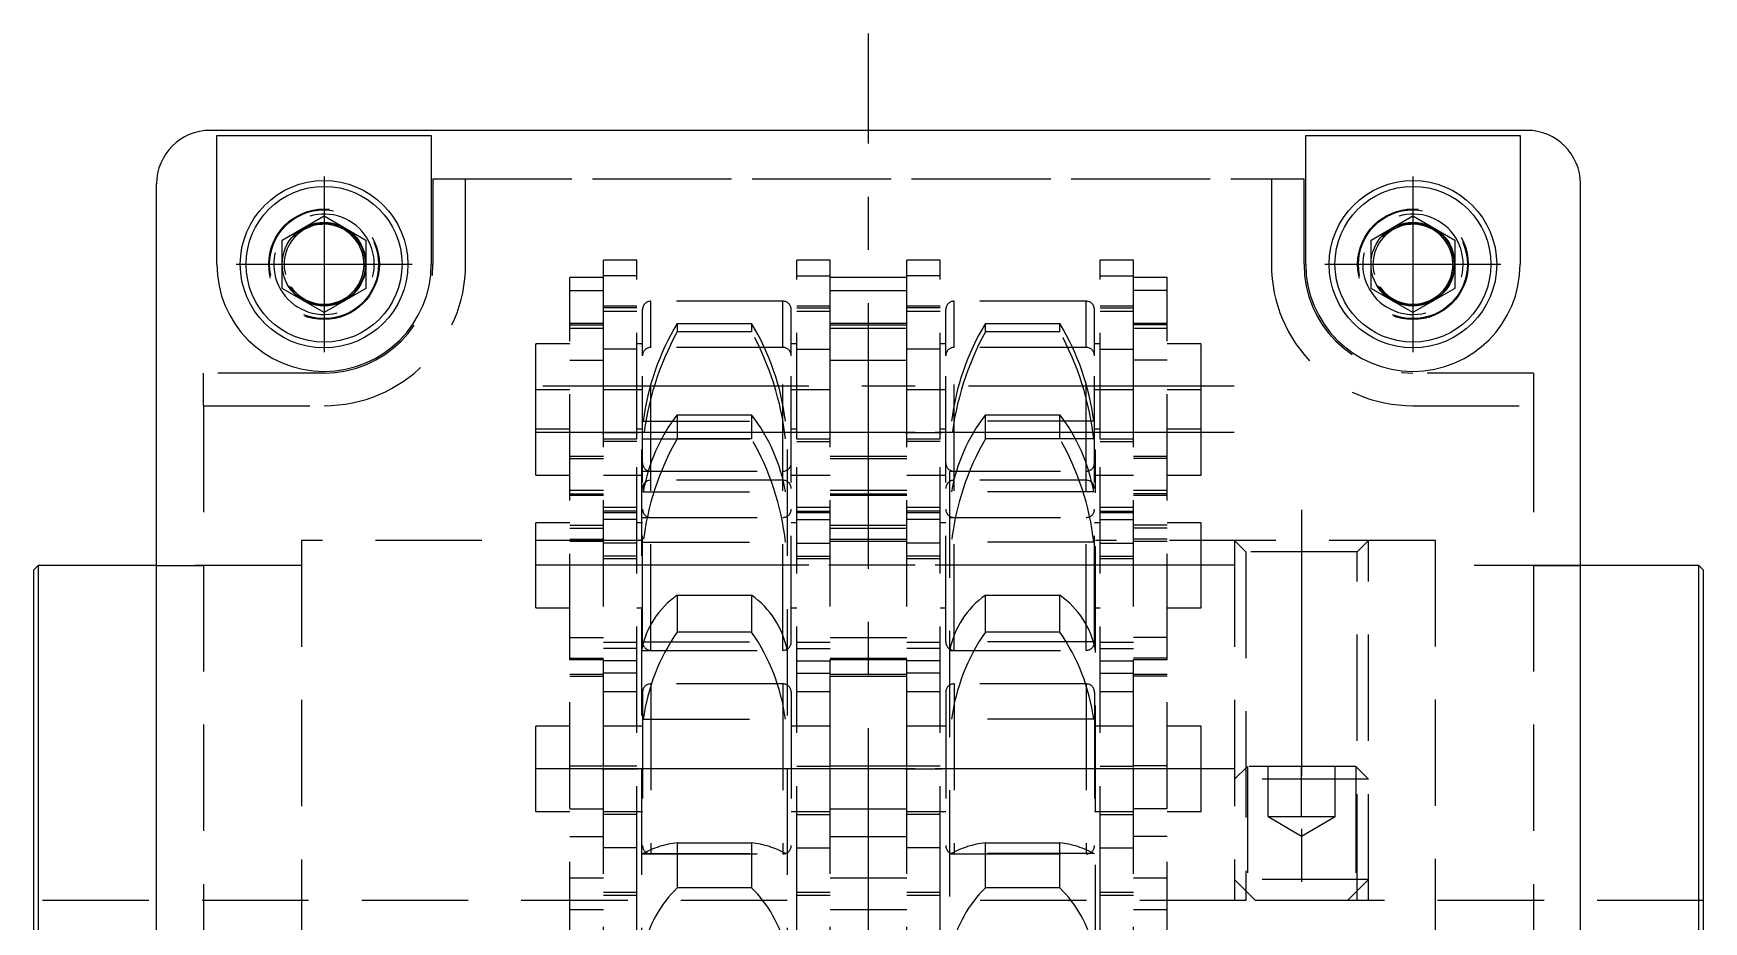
# Model space of a CAD drawing. Extents: x -2 to 270, y -8 to 285.
# Drawn here: x 0 to 99.7, y 232.1 to 285.1 of the extents above; entities that cross this region are included whole.
import ezdxf

# ---------------------------------------------------------------- set-up
doc = ezdxf.new("R2010")
doc.units = 0
doc.header["$LTSCALE"] = 0.5
doc.linetypes.add('CENTER', pattern=[50.8, 31.75, -6.35, 6.35, -6.35])
doc.linetypes.add('DASHED', pattern=[19.05, 12.7, -6.35])
for name, color, linetype in [('MSM_CENTER', 1, 'CENTER'), ('MSM_CONTINUOUS', 7, 'CONTINUOUS'), ('MSM_DASHED', 4, 'DASHED')]:
    doc.layers.add(name, color=color, linetype=linetype)

msp = doc.modelspace()

# ---------------------------------------------------------------- linework, layer by layer
at = {"layer": 'MSM_CENTER'}
for p, q in [((49.85, 151.554), (49.85, 285.138)), ((17.35, 276.596), (17.35, 266.096)), ((82.35, 276.596), (82.35, 266.096)), ((12.1, 271.346), (22.6, 271.346)), ((77.1, 271.346), (87.6, 271.346)), ((71.685, 264.057), (28.015, 264.057)), ((71.685, 261.3), (28.015, 261.3)), ((69.7, 261.3), (30, 261.3)), ((33.93, 261.3), (36.13, 261.3)), ((75.7, 256.671), (75.7, 214.856)), ((71.685, 253.362), (28.015, 253.362)), ((69.7, 253.362), (30, 253.362)), ((71.685, 241.201), (28.015, 241.201)), ((69.7, 241.201), (30, 241.201)), ((33.93, 241.201), (36.13, 241.201)), ((33.93, 241.201), (36.13, 241.201))]:
    msp.add_line(p, q, dxfattribs=at)
at = {"layer": 'MSM_CONTINUOUS'}
for p, q in [((89.15, 279.346), (10.55, 279.346)), ((89.15, 279.346), (10.55, 279.346)), ((10.95, 271.346), (10.95, 279.04)), ((10.95, 279.04), (23.75, 279.04)), ((23.75, 279.04), (23.75, 271.346)), ((75.95, 271.346), (75.95, 279.04)), ((75.95, 279.04), (88.75, 279.04)), ((88.75, 279.04), (88.75, 271.346)), ((7.35, 160.546), (7.35, 276.146)), ((92.35, 160.546), (92.35, 276.146)), ((14.85, 272.79), (17.35, 274.233)), ((17.35, 274.233), (19.85, 272.79)), ((79.85, 272.79), (82.35, 274.233)), ((82.35, 274.233), (84.85, 272.79)), ((14.85, 269.903), (14.85, 272.79)), ((19.85, 272.79), (19.85, 269.903)), ((79.85, 269.903), (79.85, 272.79)), ((84.85, 272.79), (84.85, 269.903)), ((17.35, 268.459), (14.85, 269.903)), ((19.85, 269.903), (17.35, 268.459)), ((82.35, 268.459), (79.85, 269.903)), ((84.85, 269.903), (82.35, 268.459)), ((0.283, 253.346), (0, 253.063)), ((7.35, 253.346), (0.283, 253.346)), ((0.283, 253.346), (0.283, 183.346)), ((99.417, 253.346), (92.35, 253.346)), ((99.7, 253.063), (99.417, 253.346)), ((99.417, 183.346), (99.417, 253.346)), ((0, 253.063), (0, 183.629)), ((99.7, 183.629), (99.7, 253.063))]:
    msp.add_line(p, q, dxfattribs=at)
for centre, radius in [((17.35, 271.346), 5), ((82.35, 271.346), 5), ((17.35, 271.346), 4.654), ((82.35, 271.346), 4.654), ((17.35, 271.346), 2.5), ((82.35, 271.346), 2.5)]:
    msp.add_circle(centre, radius, dxfattribs=at)
for centre, radius, start, end in [((10.55, 276.146), 3.2, 90, 180), ((10.55, 276.146), 3.2, 90, 180), ((89.15, 276.146), 3.2, 0, 90), ((89.15, 276.146), 3.2, 0, 90), ((17.35, 271.346), 6.4, 180, 0), ((82.35, 271.346), 6.4, 180, 0)]:
    msp.add_arc(centre, radius, start, end, dxfattribs=at)
at = {"layer": 'MSM_DASHED'}
for p, q in [((23.85, 276.446), (23.85, 271.346)), ((23.85, 276.446), (75.85, 276.446)), ((25.8, 271.346), (25.8, 276.446)), ((25.8, 276.446), (73.9, 276.446)), ((73.9, 276.446), (73.9, 271.346)), ((75.85, 271.346), (75.85, 276.446)), ((36.03, 271.597), (34.03, 271.597)), ((34.03, 265.616), (34.03, 271.597)), ((36.03, 260.902), (36.03, 271.597)), ((47.57, 271.597), (45.57, 271.597)), ((45.57, 260.902), (45.57, 271.597)), ((47.57, 265.616), (47.57, 271.597)), ((54.13, 271.597), (52.13, 271.597)), ((52.13, 265.616), (52.13, 271.597)), ((54.13, 260.902), (54.13, 271.597)), ((65.67, 271.597), (63.67, 271.597)), ((63.67, 260.902), (63.67, 271.597)), ((65.67, 265.616), (65.67, 271.597)), ((34.03, 270.562), (32.03, 270.562)), ((32.03, 267.805), (32.03, 270.562)), ((36.03, 270.664), (34.03, 270.664)), ((45.57, 270.664), (47.57, 270.664)), ((52.13, 270.562), (47.57, 270.562)), ((54.13, 270.664), (52.13, 270.664)), ((63.67, 270.664), (65.67, 270.664)), ((67.67, 270.562), (65.67, 270.562)), ((67.67, 267.805), (67.67, 270.562)), ((32.03, 269.777), (34.03, 269.777)), ((47.57, 269.777), (52.13, 269.777)), ((67.67, 269.777), (65.67, 269.777)), ((36.03, 268.84), (34.03, 268.84)), ((36.03, 268.84), (34.03, 268.84)), ((36.03, 268.751), (34.03, 268.751)), ((34.03, 268.55), (36.03, 268.55)), ((36.36, 265.88), (36.36, 268.637)), ((36.86, 266.38), (36.86, 269.137)), ((44.74, 269.137), (36.86, 269.137)), ((44.74, 266.38), (44.74, 269.137)), ((45.24, 265.88), (45.24, 268.637)), ((47.57, 268.84), (45.57, 268.84)), ((47.57, 268.84), (45.57, 268.84)), ((45.57, 268.751), (47.57, 268.751)), ((45.57, 268.55), (47.57, 268.55)), ((54.13, 268.84), (52.13, 268.84)), ((54.13, 268.84), (52.13, 268.84)), ((54.13, 268.751), (52.13, 268.751)), ((52.13, 268.55), (54.13, 268.55)), ((54.46, 265.88), (54.46, 268.637)), ((62.84, 269.137), (54.96, 269.137)), ((54.96, 266.38), (54.96, 269.137)), ((62.84, 266.38), (62.84, 269.137)), ((63.34, 265.88), (63.34, 268.637)), ((65.67, 268.84), (63.67, 268.84)), ((65.67, 268.84), (63.67, 268.84)), ((63.67, 268.751), (65.67, 268.751)), ((63.67, 268.55), (65.67, 268.55)), ((34.03, 267.805), (32.03, 267.805)), ((32.03, 247.706), (32.03, 267.805)), ((34.03, 267.805), (32.03, 267.805)), ((32.03, 267.735), (34.03, 267.735)), ((32.03, 267.534), (34.03, 267.534)), ((38.427, 267.815), (42.873, 267.815)), ((38.427, 267.815), (38.427, 267.317)), ((42.873, 267.317), (38.427, 267.317)), ((42.873, 267.815), (42.873, 267.317)), ((52.13, 267.805), (47.57, 267.805)), ((52.13, 267.805), (47.57, 267.805)), ((47.57, 267.735), (52.13, 267.735)), ((47.57, 267.534), (52.13, 267.534)), ((56.827, 267.815), (61.273, 267.815)), ((56.827, 267.317), (56.827, 267.815)), ((61.273, 267.317), (56.827, 267.317)), ((61.273, 267.317), (61.273, 267.815)), ((67.67, 267.805), (65.67, 267.805)), ((67.67, 267.805), (65.67, 267.805)), ((67.67, 267.735), (65.67, 267.735)), ((65.67, 267.534), (67.67, 267.534)), ((67.67, 247.706), (67.67, 267.805)), ((30, 263.845), (30, 266.602)), ((32.03, 266.602), (30, 266.602)), ((36.03, 266.267), (34.03, 266.267)), ((36.36, 266.602), (36.03, 266.602)), ((44.74, 266.38), (36.86, 266.38)), ((36.86, 248.282), (36.86, 266.38)), ((44.74, 266.38), (36.86, 266.38)), ((44.74, 248.282), (44.74, 266.38)), ((45.57, 266.602), (45.24, 266.602)), ((45.57, 266.267), (47.57, 266.267)), ((54.13, 266.267), (52.13, 266.267)), ((54.46, 266.602), (54.13, 266.602)), ((62.84, 266.38), (54.96, 266.38)), ((54.96, 248.282), (54.96, 266.38)), ((62.84, 266.38), (54.96, 266.38)), ((62.84, 248.282), (62.84, 266.38)), ((63.67, 266.602), (63.34, 266.602)), ((63.67, 266.267), (65.67, 266.267)), ((69.7, 266.602), (67.67, 266.602)), ((69.7, 263.845), (69.7, 266.602)), ((32.03, 265.616), (34.03, 265.616)), ((34.03, 241.379), (34.03, 265.616)), ((36.36, 248.782), (36.36, 265.88)), ((45.24, 248.782), (45.24, 265.88)), ((47.57, 265.616), (52.13, 265.616)), ((47.57, 241.379), (47.57, 265.616)), ((52.13, 241.379), (52.13, 265.616)), ((54.46, 248.782), (54.46, 265.88)), ((63.34, 248.782), (63.34, 265.88)), ((67.67, 265.616), (65.67, 265.616)), ((65.67, 241.379), (65.67, 265.616)), ((10.15, 262.896), (10.15, 264.846)), ((17.35, 264.846), (10.15, 264.846)), ((89.55, 264.846), (82.35, 264.846)), ((89.55, 264.846), (89.55, 262.896)), ((30, 258.755), (30, 263.845)), ((32.03, 263.845), (30, 263.845)), ((32.03, 263.845), (30, 263.845)), ((36.36, 263.845), (34.03, 263.845)), ((36.36, 263.845), (34.03, 263.845)), ((36.03, 263.845), (34.03, 263.845)), ((47.57, 263.845), (45.24, 263.845)), ((47.57, 263.845), (45.24, 263.845)), ((47.57, 263.845), (45.57, 263.845)), ((54.46, 263.845), (52.13, 263.845)), ((54.46, 263.845), (52.13, 263.845)), ((54.13, 263.845), (52.13, 263.845)), ((65.67, 263.845), (63.34, 263.845)), ((65.67, 263.845), (63.34, 263.845)), ((65.67, 263.845), (63.67, 263.845)), ((69.7, 263.845), (67.67, 263.845)), ((69.7, 263.845), (67.67, 263.845)), ((69.7, 258.755), (69.7, 263.845)), ((10.15, 262.896), (10.15, 171.846)), ((10.15, 262.896), (17.35, 262.896)), ((38.427, 262.347), (42.873, 262.347)), ((38.427, 262.347), (38.427, 260.913)), ((42.873, 262.347), (42.873, 260.913)), ((56.827, 262.347), (61.273, 262.347)), ((56.827, 260.913), (56.827, 262.347)), ((61.273, 260.913), (61.273, 262.347)), ((82.35, 262.896), (89.55, 262.896)), ((89.55, 262.896), (89.55, 171.846)), ((30, 261.512), (32.03, 261.512)), ((36.03, 261.512), (36.36, 261.512)), ((36.403, 261.969), (44.897, 261.969)), ((45.24, 261.512), (45.57, 261.512)), ((47.67, 261.3), (45.47, 261.3)), ((52.03, 261.3), (54.23, 261.3)), ((54.13, 261.512), (54.46, 261.512)), ((63.297, 261.969), (54.803, 261.969)), ((63.34, 261.512), (63.67, 261.512)), ((65.77, 261.3), (63.57, 261.3)), ((67.67, 261.512), (69.7, 261.512)), ((36.03, 260.902), (34.03, 260.902)), ((36.03, 260.759), (34.03, 260.759)), ((36.03, 233.824), (36.03, 260.902)), ((36.3, 260.272), (36.3, 176.42)), ((36.403, 260.922), (44.897, 260.922)), ((42.873, 260.913), (38.427, 260.913)), ((45, 260.272), (45, 176.42)), ((47.57, 260.902), (45.57, 260.902)), ((45.57, 233.824), (45.57, 260.902)), ((45.57, 260.759), (47.57, 260.759)), ((54.13, 260.902), (52.13, 260.902)), ((54.13, 260.759), (52.13, 260.759)), ((54.13, 233.824), (54.13, 260.902)), ((54.7, 176.42), (54.7, 260.272)), ((63.297, 260.922), (54.803, 260.922)), ((61.273, 260.913), (56.827, 260.913)), ((63.4, 200.534), (63.4, 260.272)), ((65.67, 260.902), (63.67, 260.902)), ((63.67, 233.824), (63.67, 260.902)), ((63.67, 260.759), (65.67, 260.759)), ((34.03, 259.867), (32.03, 259.867)), ((32.03, 259.735), (34.03, 259.735)), ((52.13, 259.867), (47.57, 259.867)), ((47.57, 259.735), (52.13, 259.735)), ((67.67, 259.867), (65.67, 259.867)), ((67.67, 259.735), (65.67, 259.735)), ((30, 258.755), (32.03, 258.755)), ((30, 258.755), (32.03, 258.755)), ((34.03, 258.755), (36.36, 258.755)), ((34.03, 258.755), (36.36, 258.755)), ((34.03, 258.755), (36.03, 258.755)), ((36.3, 258.976), (45, 258.976)), ((36.403, 257.754), (36.504, 258.305)), ((36.86, 258.977), (44.74, 258.977)), ((44.74, 258.442), (36.86, 258.442)), ((44.74, 258.442), (36.86, 258.442)), ((45.24, 258.755), (47.57, 258.755)), ((45.24, 258.755), (47.57, 258.755)), ((45.57, 258.755), (47.57, 258.755)), ((52.13, 258.755), (54.46, 258.755)), ((52.13, 258.755), (54.46, 258.755)), ((52.13, 258.755), (54.13, 258.755)), ((54.7, 258.976), (63.4, 258.976)), ((54.96, 258.977), (62.84, 258.977)), ((62.84, 258.442), (54.96, 258.442)), ((62.84, 258.442), (54.96, 258.442)), ((63.34, 258.755), (65.67, 258.755)), ((63.34, 258.755), (65.67, 258.755)), ((63.67, 258.755), (65.67, 258.755)), ((67.67, 258.755), (69.7, 258.755)), ((67.67, 258.755), (69.7, 258.755)), ((34.03, 257.823), (32.03, 257.823)), ((32.03, 257.622), (34.03, 257.622)), ((32.03, 257.552), (34.03, 257.552)), ((36.403, 257.754), (44.897, 257.754)), ((52.13, 257.823), (47.57, 257.823)), ((47.57, 257.622), (52.13, 257.622)), ((47.57, 257.552), (52.13, 257.552)), ((63.297, 257.754), (54.803, 257.754)), ((67.67, 257.823), (65.67, 257.823)), ((67.67, 257.622), (65.67, 257.622)), ((65.67, 257.552), (67.67, 257.552)), ((36.03, 256.806), (34.03, 256.806)), ((36.03, 256.605), (34.03, 256.605)), ((34.03, 256.517), (36.03, 256.517)), ((47.57, 256.806), (45.57, 256.806)), ((45.57, 256.605), (47.57, 256.605)), ((45.57, 256.517), (47.57, 256.517)), ((54.13, 256.806), (52.13, 256.806)), ((54.13, 256.605), (52.13, 256.605)), ((52.13, 256.517), (54.13, 256.517)), ((65.67, 256.806), (63.67, 256.806)), ((63.67, 256.605), (65.67, 256.605)), ((63.67, 256.517), (65.67, 256.517)), ((30, 250.817), (30, 255.907)), ((32.03, 255.907), (30, 255.907)), ((32.03, 255.907), (30, 255.907)), ((32.03, 255.754), (34.03, 255.754)), ((32.03, 255.579), (34.03, 255.579)), ((36.03, 256.09), (34.03, 256.09)), ((36.36, 255.907), (36.03, 255.907)), ((36.36, 255.907), (36.03, 255.907)), ((36.3, 256.219), (45, 256.219)), ((36.86, 256.22), (44.74, 256.22)), ((36.86, 256.22), (44.74, 256.22)), ((45.57, 255.907), (45.24, 255.907)), ((45.57, 255.907), (45.24, 255.907)), ((45.57, 256.09), (47.57, 256.09)), ((47.57, 255.754), (52.13, 255.754)), ((47.57, 255.579), (52.13, 255.579)), ((54.13, 256.09), (52.13, 256.09)), ((54.46, 255.907), (54.13, 255.907)), ((54.46, 255.907), (54.13, 255.907)), ((54.7, 256.219), (63.4, 256.219)), ((54.96, 256.22), (62.84, 256.22)), ((54.96, 256.22), (62.84, 256.22)), ((63.67, 255.907), (63.34, 255.907)), ((63.67, 255.907), (63.34, 255.907)), ((63.67, 256.09), (65.67, 256.09)), ((67.67, 255.754), (65.67, 255.754)), ((67.67, 255.579), (65.67, 255.579)), ((69.7, 255.907), (67.67, 255.907)), ((69.7, 255.907), (67.67, 255.907)), ((69.7, 250.817), (69.7, 255.907)), ((16, 254.846), (16, 181.846)), ((36.3, 254.846), (16, 254.846)), ((32.03, 254.927), (34.03, 254.927)), ((32.03, 254.795), (34.03, 254.795)), ((36.03, 254.692), (34.03, 254.692)), ((36.403, 254.74), (44.897, 254.74)), ((45.57, 254.692), (47.57, 254.692)), ((47.57, 254.927), (52.13, 254.927)), ((47.57, 254.795), (52.13, 254.795)), ((54.13, 254.692), (52.13, 254.692)), ((63.297, 254.74), (54.803, 254.74)), ((83.7, 254.846), (63.4, 254.846)), ((63.67, 254.692), (65.67, 254.692)), ((67.67, 254.927), (65.67, 254.927)), ((65.67, 254.795), (67.67, 254.795)), ((71.7, 254.846), (71.7, 233.346)), ((71.7, 254.846), (72.376, 254.17)), ((79.024, 254.17), (79.7, 254.846)), ((79.7, 233.346), (79.7, 254.846)), ((83.7, 181.846), (83.7, 254.846)), ((7.35, 253.346), (10.15, 253.346)), ((7.35, 253.346), (10.15, 253.346)), ((16, 253.346), (7.35, 253.346)), ((36.03, 253.904), (34.03, 253.904)), ((34.03, 253.76), (36.03, 253.76)), ((45.57, 253.904), (47.57, 253.904)), ((45.57, 253.76), (47.57, 253.76)), ((54.13, 253.904), (52.13, 253.904)), ((52.13, 253.76), (54.13, 253.76)), ((63.67, 253.904), (65.67, 253.904)), ((63.67, 253.76), (65.67, 253.76)), ((72.376, 254.17), (72.376, 233.344)), ((79.024, 254.17), (72.376, 254.17)), ((79.024, 233.345), (79.024, 254.17)), ((92.35, 253.346), (83.7, 253.346)), ((89.55, 253.346), (92.35, 253.346)), ((89.55, 253.346), (92.35, 253.346)), ((38.427, 251.571), (42.873, 251.571)), ((38.427, 251.571), (38.427, 249.374)), ((42.873, 251.571), (42.873, 249.374)), ((56.827, 251.571), (61.273, 251.571)), ((56.827, 249.374), (56.827, 251.571)), ((61.273, 249.374), (61.273, 251.571)), ((30, 250.817), (32.03, 250.817)), ((30, 250.817), (32.03, 250.817)), ((36.03, 250.817), (36.36, 250.817)), ((36.03, 250.817), (36.36, 250.817)), ((45.24, 250.817), (45.57, 250.817)), ((45.24, 250.817), (45.57, 250.817)), ((54.13, 250.817), (54.46, 250.817)), ((54.13, 250.817), (54.46, 250.817)), ((63.34, 250.817), (63.67, 250.817)), ((63.34, 250.817), (63.67, 250.817)), ((67.67, 250.817), (69.7, 250.817)), ((67.67, 250.817), (69.7, 250.817)), ((42.873, 249.374), (38.427, 249.374)), ((61.273, 249.374), (56.827, 249.374)), ((32.03, 249.046), (34.03, 249.046)), ((36.03, 248.741), (34.03, 248.741)), ((36.03, 248.395), (34.03, 248.395)), ((36.3, 248.282), (45, 248.282)), ((36.403, 248.786), (44.897, 248.786)), ((36.86, 248.282), (44.74, 248.282)), ((36.86, 248.282), (44.74, 248.282)), ((47.57, 248.741), (45.57, 248.741)), ((45.57, 248.395), (47.57, 248.395)), ((47.57, 249.046), (52.13, 249.046)), ((54.13, 248.741), (52.13, 248.741)), ((54.13, 248.395), (52.13, 248.395)), ((54.7, 248.282), (63.4, 248.282)), ((63.297, 248.786), (54.803, 248.786)), ((54.96, 248.282), (62.84, 248.282)), ((54.96, 248.282), (62.84, 248.282)), ((65.67, 248.741), (63.67, 248.741)), ((63.67, 248.395), (65.67, 248.395)), ((67.67, 249.046), (65.67, 249.046)), ((32.03, 247.82), (34.03, 247.82)), ((34.03, 247.706), (32.03, 247.706)), ((32.03, 219.779), (32.03, 247.706)), ((36.03, 247.65), (34.03, 247.65)), ((45.57, 247.65), (47.57, 247.65)), ((47.57, 247.82), (52.13, 247.82)), ((52.13, 247.706), (47.57, 247.706)), ((54.13, 247.65), (52.13, 247.65)), ((63.67, 247.65), (65.67, 247.65)), ((67.67, 247.82), (65.67, 247.82)), ((67.67, 247.706), (65.67, 247.706)), ((67.67, 219.779), (67.67, 247.706)), ((32.03, 246.857), (34.03, 246.857)), ((32.03, 246.744), (34.03, 246.744)), ((36.03, 246.913), (34.03, 246.913)), ((44.74, 246.281), (36.86, 246.281)), ((36.86, 246.281), (36.86, 236.121)), ((44.74, 246.281), (36.86, 246.281)), ((36.891, 246.286), (36.872, 246.227)), ((44.74, 246.281), (44.74, 236.121)), ((45.57, 246.913), (47.57, 246.913)), ((47.57, 246.857), (52.13, 246.857)), ((47.57, 246.744), (52.13, 246.744)), ((54.13, 246.913), (52.13, 246.913)), ((62.84, 246.281), (54.96, 246.281)), ((54.96, 246.281), (54.96, 236.121)), ((62.84, 246.281), (54.96, 246.281)), ((62.824, 246.24), (62.809, 246.285)), ((62.84, 246.281), (62.84, 236.121)), ((63.67, 246.913), (65.67, 246.913)), ((65.67, 246.857), (67.67, 246.857)), ((67.67, 246.744), (65.67, 246.744)), ((34.03, 245.822), (36.03, 245.822)), ((36.36, 245.781), (36.36, 236.621)), ((45.24, 245.781), (45.24, 236.621)), ((45.57, 245.822), (47.57, 245.822)), ((52.13, 245.822), (54.13, 245.822)), ((54.46, 245.781), (54.46, 236.621)), ((63.34, 245.781), (63.34, 236.621)), ((63.67, 245.822), (65.67, 245.822)), ((30, 238.656), (30, 243.746)), ((32.03, 243.746), (30, 243.746)), ((32.03, 243.746), (30, 243.746)), ((36.36, 243.746), (34.03, 243.746)), ((36.03, 243.746), (34.03, 243.746)), ((36.36, 243.746), (34.03, 243.746)), ((36.03, 243.746), (34.03, 243.746)), ((36.403, 244.168), (44.897, 244.168)), ((47.57, 243.746), (45.24, 243.746)), ((47.57, 243.746), (45.24, 243.746)), ((47.57, 243.746), (45.57, 243.746)), ((47.57, 243.746), (45.57, 243.746)), ((54.46, 243.746), (52.13, 243.746)), ((54.13, 243.746), (52.13, 243.746)), ((54.46, 243.746), (52.13, 243.746)), ((54.13, 243.746), (52.13, 243.746)), ((63.297, 244.168), (54.803, 244.168)), ((65.67, 243.746), (63.34, 243.746)), ((65.67, 243.746), (63.34, 243.746)), ((65.67, 243.746), (63.67, 243.746)), ((65.67, 243.746), (63.67, 243.746)), ((69.7, 243.746), (67.67, 243.746)), ((69.7, 243.746), (67.67, 243.746)), ((69.7, 238.656), (69.7, 243.746)), ((32.03, 241.379), (34.03, 241.379)), ((34.03, 206.365), (34.03, 241.379)), ((36.03, 241.36), (34.03, 241.36)), ((45.57, 241.36), (47.57, 241.36)), ((47.57, 241.379), (52.13, 241.379)), ((47.57, 206.365), (47.57, 241.379)), ((52.13, 206.365), (52.13, 241.379)), ((54.13, 241.36), (52.13, 241.36)), ((63.67, 241.36), (65.67, 241.36)), ((67.67, 241.379), (65.67, 241.379)), ((65.67, 206.365), (65.67, 241.379)), ((72.467, 241.346), (71.7, 240.579)), ((78.933, 241.346), (72.467, 241.346)), ((72.467, 241.346), (72.467, 233.829)), ((73.7, 238.346), (73.7, 241.346)), ((75.7, 238.346), (75.7, 241.346)), ((77.7, 238.346), (77.7, 241.346)), ((79.7, 240.579), (78.933, 241.346)), ((78.933, 241.346), (78.933, 233.829)), ((47.67, 241.201), (45.47, 241.201)), ((47.67, 241.201), (45.47, 241.201)), ((52.03, 241.201), (54.23, 241.201)), ((52.03, 241.201), (54.23, 241.201)), ((65.77, 241.201), (63.57, 241.201)), ((65.77, 241.201), (63.57, 241.201)), ((79.7, 240.579), (71.7, 240.579)), ((30, 238.656), (32.03, 238.656)), ((30, 238.656), (32.03, 238.656)), ((32.03, 238.81), (34.03, 238.81)), ((34.03, 238.656), (36.36, 238.656)), ((34.03, 238.656), (36.03, 238.656)), ((34.03, 238.656), (36.36, 238.656)), ((34.03, 238.656), (36.03, 238.656)), ((36.03, 238.474), (34.03, 238.474)), ((45.24, 238.656), (47.57, 238.656)), ((45.24, 238.656), (47.57, 238.656)), ((45.57, 238.656), (47.57, 238.656)), ((45.57, 238.656), (47.57, 238.656)), ((45.57, 238.474), (47.57, 238.474)), ((47.57, 238.81), (52.13, 238.81)), ((52.13, 238.656), (54.46, 238.656)), ((52.13, 238.656), (54.13, 238.656)), ((52.13, 238.656), (54.46, 238.656)), ((52.13, 238.656), (54.13, 238.656)), ((54.13, 238.474), (52.13, 238.474)), ((63.34, 238.656), (65.67, 238.656)), ((63.34, 238.656), (65.67, 238.656)), ((63.67, 238.656), (65.67, 238.656)), ((63.67, 238.656), (65.67, 238.656)), ((63.67, 238.474), (65.67, 238.474)), ((67.67, 238.81), (65.67, 238.81)), ((67.67, 238.656), (69.7, 238.656)), ((67.67, 238.656), (69.7, 238.656)), ((73.7, 238.346), (77.7, 238.346)), ((73.7, 238.346), (75.7, 237.191)), ((75.7, 237.191), (77.7, 238.346)), ((32.03, 237.158), (34.03, 237.158)), ((36.03, 236.477), (34.03, 236.477)), ((38.427, 236.788), (42.873, 236.788)), ((38.427, 236.788), (38.427, 234.093)), ((42.873, 236.788), (42.873, 234.093)), ((45.57, 236.477), (47.57, 236.477)), ((47.57, 237.158), (52.13, 237.158)), ((54.13, 236.477), (52.13, 236.477)), ((56.827, 236.788), (61.273, 236.788)), ((56.827, 234.093), (56.827, 236.788)), ((61.273, 234.093), (61.273, 236.788)), ((63.67, 236.477), (65.67, 236.477)), ((67.67, 237.158), (65.67, 237.158)), ((36.403, 236.147), (36.356, 236.121)), ((36.36, 236.121), (44.94, 236.121)), ((36.403, 236.147), (44.897, 236.147)), ((36.86, 236.121), (44.74, 236.121)), ((36.86, 236.121), (44.74, 236.121)), ((44.944, 236.121), (44.897, 236.147)), ((44.987, 236.183), (44.961, 236.127)), ((54.735, 236.131), (54.714, 236.177)), ((54.803, 236.147), (54.756, 236.121)), ((54.76, 236.121), (63.34, 236.121)), ((63.297, 236.147), (54.803, 236.147)), ((54.96, 236.121), (62.84, 236.121)), ((54.96, 236.121), (62.84, 236.121)), ((63.344, 236.121), (63.297, 236.147)), ((32.03, 234.696), (34.03, 234.696)), ((47.57, 234.696), (52.13, 234.696)), ((65.67, 234.696), (67.67, 234.696)), ((71.7, 234.596), (72.95, 233.346)), ((79.7, 234.596), (71.7, 234.596)), ((78.45, 233.346), (79.7, 234.596)), ((45, 233.346), (0, 233.346)), ((36.03, 233.824), (34.03, 233.824)), ((34.03, 233.661), (36.03, 233.661)), ((36.03, 202.869), (36.03, 233.824)), ((42.873, 234.093), (38.427, 234.093)), ((47.57, 233.824), (45.57, 233.824)), ((45.57, 202.869), (45.57, 233.824)), ((45.57, 233.661), (47.57, 233.661)), ((54.13, 233.824), (52.13, 233.824)), ((52.13, 233.661), (54.13, 233.661)), ((54.13, 202.869), (54.13, 233.824)), ((72.388, 233.346), (54.7, 233.346)), ((61.273, 234.093), (56.827, 234.093)), ((65.67, 233.824), (63.67, 233.824)), ((63.67, 202.869), (63.67, 233.824)), ((63.67, 233.661), (65.67, 233.661)), ((79.7, 233.346), (71.7, 233.346)), ((79.7, 233.346), (71.7, 233.346)), ((78.45, 233.346), (72.95, 233.346)), ((99.7, 233.346), (79.017, 233.346)), ((34.03, 232.789), (32.03, 232.789)), ((52.13, 232.789), (47.57, 232.789)), ((67.67, 232.789), (65.67, 232.789))]:
    msp.add_line(p, q, dxfattribs=at)
for centre, radius in [((17.35, 271.346), 3.3), ((17.35, 271.346), 3.25), ((82.35, 271.346), 3.3), ((82.35, 271.346), 3.25), ((17.35, 271.346), 2.459), ((82.35, 271.346), 2.459)]:
    msp.add_circle(centre, radius, dxfattribs=at)
for centre, radius, start, end in [((17.35, 271.346), 3, 345, 285), ((82.35, 271.346), 3, 345, 285), ((17.35, 271.346), 2.387, 345, 285), ((17.35, 271.346), 2.386, 255, 195), ((82.35, 271.346), 2.387, 345, 285), ((82.35, 271.346), 2.386, 255, 195), ((17.35, 271.346), 6.5, 270, 0), ((17.35, 271.346), 8.45, 270, 0), ((82.35, 271.346), 8.45, 180, 270), ((82.35, 271.346), 6.5, 180, 270), ((36.86, 268.637), 0.5, 90, 180), ((44.74, 268.637), 0.5, 0, 90), ((54.96, 268.637), 0.5, 90, 180), ((62.84, 268.637), 0.5, 0, 90), ((51.335, 260.073), 15.052, 149.04625, 172.76632), ((53.893, 258.905), 17.606, 151.45729, 173.42214), ((29.965, 260.073), 15.052, 7.23368, 30.95375), ((27.407, 258.905), 17.606, 6.57786, 28.54271), ((69.735, 260.073), 15.052, 149.04625, 172.76632), ((72.293, 258.905), 17.606, 151.45729, 173.42214), ((48.365, 260.073), 15.052, 7.23368, 30.95375), ((45.807, 258.905), 17.606, 6.57786, 28.54271), ((36.86, 265.88), 0.5, 90, 180), ((36.86, 265.88), 0.5, 90, 180), ((44.74, 265.88), 0.5, 0, 90), ((44.74, 265.88), 0.5, 0, 90), ((54.96, 265.88), 0.5, 90, 180), ((54.96, 265.88), 0.5, 90, 180), ((62.84, 265.88), 0.5, 0, 90), ((62.84, 265.88), 0.5, 0, 90), ((46.67, 255.972), 10.42, 142.283, 170.15366), ((34.63, 255.972), 10.42, 9.84634, 37.717), ((65.07, 255.972), 10.42, 142.283, 170.15366), ((53.03, 255.972), 10.42, 9.84634, 37.717), ((52.287, 252.95), 15.985, 150.12323, 173.57135), ((29.013, 252.95), 15.985, 6.42865, 29.87677), ((70.687, 252.95), 15.985, 150.12323, 173.57135), ((47.413, 252.95), 15.985, 6.42865, 29.87677), ((36.86, 259.477), 0.5, 180, 270), ((44.74, 259.477), 0.5, 270, 0), ((54.96, 259.477), 0.5, 180, 270), ((62.84, 259.477), 0.5, 270, 0), ((36.86, 257.942), 0.5, 90, 180), ((36.86, 257.942), 0.5, 90, 180), ((44.74, 257.942), 0.5, 0, 90), ((44.74, 257.942), 0.5, 0, 90), ((54.96, 257.942), 0.5, 90, 180), ((54.96, 257.942), 0.5, 90, 180), ((62.84, 257.942), 0.5, 0, 90), ((62.84, 257.942), 0.5, 0, 90), ((36.86, 256.72), 0.5, 180, 270), ((36.86, 256.72), 0.5, 180, 270), ((44.74, 256.72), 0.5, 270, 0), ((44.74, 256.72), 0.5, 270, 0), ((54.96, 256.72), 0.5, 180, 270), ((54.96, 256.72), 0.5, 180, 270), ((62.84, 256.72), 0.5, 270, 0), ((62.84, 256.72), 0.5, 270, 0), ((41.434, 247.294), 5.228, 125.11023, 169.10816), ((39.866, 247.294), 5.228, 10.89184, 54.88977), ((59.834, 247.294), 5.228, 125.11023, 169.10816), ((58.266, 247.294), 5.228, 10.89184, 54.88977), ((48.325, 242.529), 12.035, 145.33688, 172.17262), ((32.975, 242.529), 12.035, 7.82738, 34.66312), ((66.725, 242.529), 12.035, 145.33688, 172.17262), ((51.375, 242.529), 12.035, 7.82738, 34.66312), ((36.86, 248.782), 0.5, 180, 270), ((36.86, 248.782), 0.5, 180, 270), ((44.74, 248.782), 0.5, 270, 0), ((44.74, 248.782), 0.5, 270, 0), ((54.96, 248.782), 0.5, 180, 270), ((54.96, 248.782), 0.5, 180, 270), ((62.84, 248.782), 0.5, 270, 0), ((62.84, 248.782), 0.5, 270, 0), ((36.86, 245.781), 0.5, 90, 180), ((36.86, 245.781), 0.5, 90, 180), ((44.74, 245.781), 0.5, 0, 90), ((44.74, 245.781), 0.5, 0, 90), ((54.96, 245.781), 0.5, 90, 180), ((54.96, 245.781), 0.5, 90, 180), ((62.84, 245.781), 0.5, 0, 90), ((62.84, 245.781), 0.5, 0, 90), ((39.092, 231.185), 5.642, 96.77109, 118.96717), ((36.86, 236.621), 0.5, 180, 270), ((36.86, 236.621), 0.5, 180, 270), ((42.208, 231.185), 5.642, 61.03283, 83.22891), ((44.74, 236.621), 0.5, 270, 0), ((44.74, 236.621), 0.5, 270, 0), ((54.96, 236.621), 0.5, 180, 270), ((54.96, 236.621), 0.5, 180, 270), ((57.492, 231.185), 5.642, 96.77109, 118.96717), ((60.608, 231.185), 5.642, 61.03283, 83.22891), ((62.84, 236.621), 0.5, 270, 0), ((62.84, 236.621), 0.5, 270, 0), ((43.596, 228.822), 7.382, 134.44761, 167.00831), ((37.704, 228.822), 7.382, 12.99169, 45.55239), ((61.996, 228.822), 7.382, 134.44761, 167.00831), ((56.104, 228.822), 7.382, 12.99169, 45.55239)]:
    msp.add_arc(centre, radius, start, end, dxfattribs=at)

doc.saveas('drawing.dxf')
